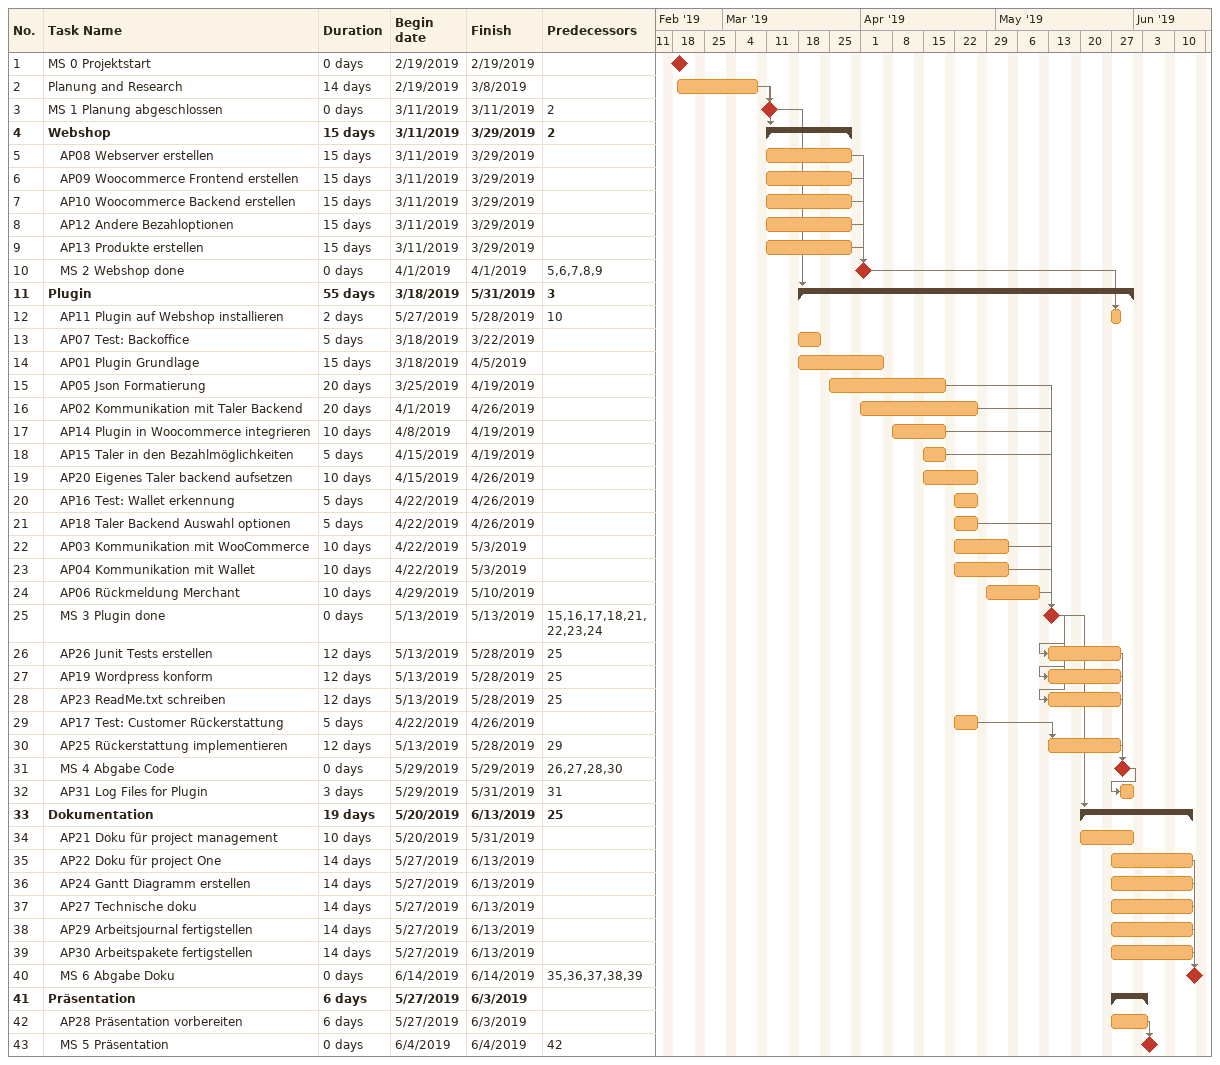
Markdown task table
| ID | Level | Task | Duration | Start | Finish | Predecessors |
|---|---|---|---|---|---|---|
| 1 | 1 | MS 0 Projektstart | 0d | 2019-02-19 | 2019-02-19 |  |
| 2 | 1 | Planung and Research | 14d | 2019-02-19 | 2019-03-08 |  |
| 3 | 1 | MS 1 Planung abgeschlossen | 0d | 2019-03-11 | 2019-03-11 | 2 |
| 4 | 1 | **Webshop** | 15d | 2019-03-11 | 2019-03-29 | 2 |
| 5 | 2 | AP08 Webserver erstellen | 15d | 2019-03-11 | 2019-03-29 |  |
| 6 | 2 | AP09 Woocommerce Frontend erstellen | 15d | 2019-03-11 | 2019-03-29 |  |
| 7 | 2 | AP10 Woocommerce Backend erstellen | 15d | 2019-03-11 | 2019-03-29 |  |
| 8 | 2 | AP12 Andere Bezahloptionen | 15d | 2019-03-11 | 2019-03-29 |  |
| 9 | 2 | AP13 Produkte erstellen | 15d | 2019-03-11 | 2019-03-29 |  |
| 10 | 2 | MS 2 Webshop done | 0d | 2019-04-01 | 2019-04-01 | 5, 6, 7, 8, 9 |
| 11 | 1 | **Plugin** | 55d | 2019-03-18 | 2019-05-31 | 3 |
| 12 | 2 | AP11 Plugin auf Webshop installieren | 2d | 2019-05-27 | 2019-05-28 | 10 |
| 13 | 2 | AP07 Test: Backoffice | 5d | 2019-03-18 | 2019-03-22 |  |
| 14 | 2 | AP01 Plugin Grundlage | 15d | 2019-03-18 | 2019-04-05 |  |
| 15 | 2 | AP05 Json Formatierung | 20d | 2019-03-25 | 2019-04-19 |  |
| 16 | 2 | AP02 Kommunikation mit Taler Backend | 20d | 2019-04-01 | 2019-04-26 |  |
| 17 | 2 | AP14 Plugin in Woocommerce integrieren | 10d | 2019-04-08 | 2019-04-19 |  |
| 18 | 2 | AP15 Taler in den Bezahlmöglichkeiten | 5d | 2019-04-15 | 2019-04-19 |  |
| 19 | 2 | AP20 Eigenes Taler backend aufsetzen | 10d | 2019-04-15 | 2019-04-26 |  |
| 20 | 2 | AP16 Test: Wallet erkennung | 5d | 2019-04-22 | 2019-04-26 |  |
| 21 | 2 | AP18 Taler Backend Auswahl optionen | 5d | 2019-04-22 | 2019-04-26 |  |
| 22 | 2 | AP03 Kommunikation mit WooCommerce | 10d | 2019-04-22 | 2019-05-03 |  |
| 23 | 2 | AP04 Kommunikation mit Wallet | 10d | 2019-04-22 | 2019-05-03 |  |
| 24 | 2 | AP06 Rückmeldung Merchant | 10d | 2019-04-29 | 2019-05-10 |  |
| 25 | 2 | MS 3 Plugin done | 0d | 2019-05-13 | 2019-05-13 | 15, 16, 17, 18, 21, 22, 23, 24 |
| 26 | 2 | AP26 Junit Tests erstellen | 12d | 2019-05-13 | 2019-05-28 | 25 |
| 27 | 2 | AP19 Wordpress konform | 12d | 2019-05-13 | 2019-05-28 | 25 |
| 28 | 2 | AP23 ReadMe.txt schreiben | 12d | 2019-05-13 | 2019-05-28 | 25 |
| 29 | 2 | AP17 Test: Customer Rückerstattung | 5d | 2019-04-22 | 2019-04-26 |  |
| 30 | 2 | AP25 Rückerstattung implementieren | 12d | 2019-05-13 | 2019-05-28 | 29 |
| 31 | 2 | MS 4 Abgabe Code | 0d | 2019-05-29 | 2019-05-29 | 26, 27, 28, 30 |
| 32 | 2 | AP31 Log Files for Plugin | 3d | 2019-05-29 | 2019-05-31 | 31 |
| 33 | 1 | **Dokumentation** | 19d | 2019-05-20 | 2019-06-13 | 25 |
| 34 | 2 | AP21 Doku für project management | 10d | 2019-05-20 | 2019-05-31 |  |
| 35 | 2 | AP22 Doku für project One | 14d | 2019-05-27 | 2019-06-13 |  |
| 36 | 2 | AP24 Gantt Diagramm erstellen | 14d | 2019-05-27 | 2019-06-13 |  |
| 37 | 2 | AP27 Technische doku | 14d | 2019-05-27 | 2019-06-13 |  |
| 38 | 2 | AP29 Arbeitsjournal fertigstellen | 14d | 2019-05-27 | 2019-06-13 |  |
| 39 | 2 | AP30 Arbeitspakete fertigstellen | 14d | 2019-05-27 | 2019-06-13 |  |
| 40 | 2 | MS 6 Abgabe Doku | 0d | 2019-06-14 | 2019-06-14 | 35, 36, 37, 38, 39 |
| 41 | 1 | **Präsentation** | 6d | 2019-05-27 | 2019-06-03 |  |
| 42 | 2 | AP28 Präsentation vorbereiten | 6d | 2019-05-27 | 2019-06-03 |  |
| 43 | 2 | MS 5 Präsentation | 0d | 2019-06-04 | 2019-06-04 | 42 |
